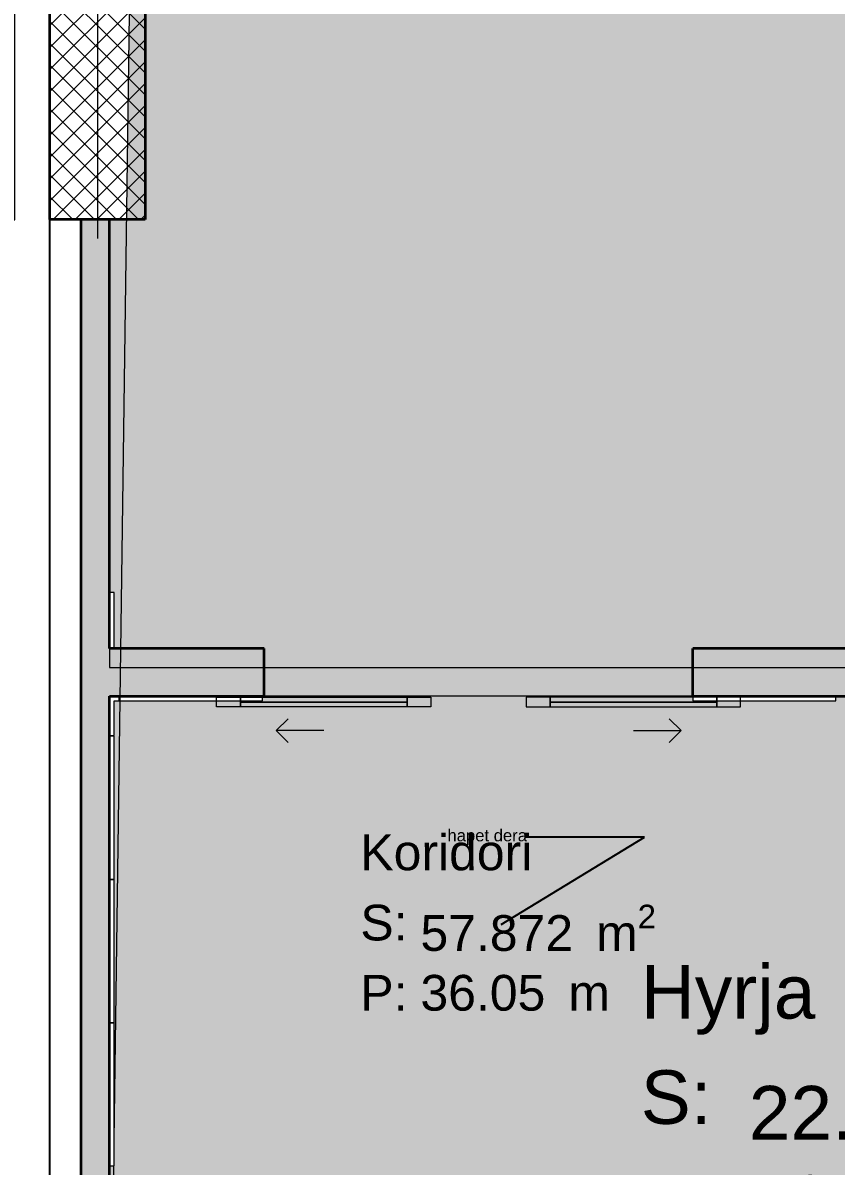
# Model space of a CAD drawing. Header units: millimetres. Extents: x -5491 to 122470, y -101890 to 30952.
# Drawn here: x 52136 to 55551, y -10173 to -5375 of the extents above; entities that cross this region are included whole.
import ezdxf
from ezdxf.enums import TextEntityAlignment as Align

# ---------------------------------------------------------------- set-up
doc = ezdxf.new("R2010")
doc.units = ezdxf.units.MM
doc.header["$MEASUREMENT"] = 0
doc.linetypes.add('Wipeout_Contour', pattern=[1000, 0, -1000])
for name, color, linetype in [('- Pllakat_koridore_CD', 7, 'Continuous'), ('A - Muret', 7, 'Continuous'), ('A - Pllaka Perdhes', 7, 'Continuous'), ('A - Shtyllat', 7, 'Continuous')]:
    doc.layers.add(name, color=color, linetype=linetype)
for name, color, linetype, lineweight, true_color in [('- Pllakat_koridore_CD_Pen_No__145', 7, 'Continuous', 20, 0x0077b0), ('0_Pen_No__4', 7, 'Continuous', 20, 0x029e21), ('A - Sutereni Polyline_Pen_No__4', 7, 'Continuous', 20, 0x029e21), ('Annotation - Label_Pen_No__4', 7, 'Continuous', 20, 0x029e21), ('ARCHICAD Doors_Pen_No__108', 7, 'Continuous', 13, 0xfd8379)]:
    doc.layers.add(name, color=color, linetype=linetype, lineweight=lineweight, true_color=true_color)
for name, color, linetype, lineweight in [('- Pllakat_koridore_CD_Pen_No__7', 7, 'Continuous', 35), ('0_Pen_No__132', 255, 'Continuous', 0), ('A - Muret_Pen_No__7', 7, 'Continuous', 35), ('A - Pllaka Perdhes_Pen_No__42', 8, 'Continuous', 25), ('A - Shtyllat_Pen_No__1', 7, 'Continuous', 13), ('A - Shtyllat_Pen_No__7', 7, 'Continuous', 35), ('ARCHICAD Zone Stamps_Pen_No__1', 7, 'Continuous', 13)]:
    doc.layers.add(name, color=color, linetype=linetype, lineweight=lineweight)
doc.styles.add('GENERATED_STYLE_1', font='')
doc.styles.get('GENERATED_STYLE_1').set_extended_font_data('Arial')
doc.dimstyles.new('GENERATED_STYLE__5', dxfattribs={"dimtxt": 0.18, "dimasz": 91.2, "dimexe": 0.18, "dimexo": 0.0625, "dimgap": 0, "dimtad": 0, "dimtih": 1, "dimtoh": 1, "dimdec": 4, "dimzin": 0, "dimdsep": 46, "dimcen": 0.09, "dimadec": 0, "dimazin": 0, "dimtfac": 1, "dimtdec": 4, "dimtmove": 0, "dimatfit": 3, "dimldrblk": 'ARROWHEAD_5', "dimfxl": 1, "dimtolj": 1, "dimtzin": 0, "dimarcsym": 0})
pattern_1 = [(45, (0, 0), (-45.96194, 45.96194), []), (135, (0, 0), (45.96194, 45.96194), [])]

# ---------------------------------------------------------------- blocks, each defined once
blk = doc.blocks.new('Hyrja__1', base_point=(55655.7, -9895.9))
at = {"layer": '0_Pen_No__4', "linetype": 'Continuous', "lineweight": 0, "true_color": 0x002708}
for points in [[(52500, -11400.8), (56250, -11400.8), (56250, -11570.8), (57150, -11570.8), (57150, -11400.8), (58050, -11400.8), (58050, -11570.8), (58950, -11570.8), (58950, -11400.8), (59480, -11400.8), (59480, -8200), (52500, -8200)], [(53300, -11500.8), (54800, -11500.8), (54800, -11400.8), (53300, -11400.8)]]:
    blk.add_hatch(color=98, dxfattribs=at).paths.add_polyline_path(points)
at = {"layer": 'ARCHICAD Zone Stamps_Pen_No__1', "color": 7, "lineweight": 13, "char_height": 225, "attachment_point": 1, "style": 'GENERATED_STYLE_1'}
for s, insert in [('\\A1;{\\pql;\\pt0,50;\\fArial|b0|i0|c0|p34;22.648\\fArial|b0|i0|c0|p34;\\A1{\\H.66x;\\S^  ;}\\fArial|b0|i0|c0|p34; m\\fArial|b0|i0|c0|p34;\\A1{\\H.66x;\\S2^  ;}}', (55184.4, -9770.6)), ('\\A1;{\\pql;\\pt0,50;\\fArial|b0|i0|c0|p34;21.24\\fArial|b0|i0|c0|p34;\\A1{\\H.66x;\\S^  ;}\\fArial|b0|i0|c0|p34; m\\fArial|b0|i0|c0|p34;\\A1{\\H.66x;\\S^  ;}}', (55354, -10212.5))]:
    blk.add_mtext(s, dxfattribs=dict(at, insert=insert))
at = {"layer": 'ARCHICAD Zone Stamps_Pen_No__1', "color": 7, "lineweight": 13, "style": 'GENERATED_STYLE_1'}
for tag, p in [('DUMMY_849', (56580.7, -9277.2)), ('ROOM_NAME', (54730.7, -9328.6)), ('measuredAreaCode', (54730.7, -9770.6)), ('perimeterCode', (54730.7, -10212.5))]:
    blk.add_attdef(tag, text='', height=225, dxfattribs=at).set_placement(p, align=Align.TOP_LEFT)
blk = doc.blocks.new('Holli__2', base_point=(53938, -4001.9))
at = {"layer": '0_Pen_No__4', "linetype": 'Continuous', "lineweight": 0, "true_color": 0x002708}
for points in [[(52500, -8080), (56400, -8080), (56400, 0), (53200, 0), (53200, -400), (52650, -400), (52650, -6200), (52500, -6200)], [(53150, -8200), (54950, -8200), (54950, -8080), (53150, -8080)]]:
    blk.add_hatch(color=98, dxfattribs=at).paths.add_polyline_path(points)
at = {"layer": 'ARCHICAD Zone Stamps_Pen_No__1', "color": 7, "lineweight": 13, "style": 'GENERATED_STYLE_1'}
for tag, p in [('DUMMY_849', (54863, -3383.2)), ('ROOM_NAME', (53013, -3434.6)), ('measuredAreaCode', (53013, -3876.5)), ('perimeterCode', (53013, -4318.5))]:
    blk.add_attdef(tag, text='', height=225, dxfattribs=at).set_placement(p, align=Align.TOP_LEFT)
blk = doc.blocks.new('Koridori_A - P32_10', base_point=(54145, -9159.2))
at = {"linetype": 'Continuous', "lineweight": 0, "true_color": 0x3f3f3f}
blk.add_hatch(color=250, dxfattribs=at).paths.add_polyline_path([(52650, -400), (52500, -11400.8), (55678, -11375.9), (59600, -11400.8), (59600, -6000), (56150, -6000), (56150, -400)])
at = {"layer": 'ARCHICAD Zone Stamps_Pen_No__1', "color": 7, "lineweight": 13, "char_height": 150, "attachment_point": 1, "style": 'GENERATED_STYLE_1'}
for s, insert in [('\\A1;{\\pql;\\pt0,50;\\fArial|b0|i0|c0|p34;57.872\\fArial|b0|i0|c0|p34;\\A1{\\H.66x;\\S^  ;}\\fArial|b0|i0|c0|p34; m\\fArial|b0|i0|c0|p34;\\A1{\\H.66x;\\S2^  ;}}', (53805.7, -9075.7)), ('\\A1;{\\pql;\\pt0,50;\\fArial|b0|i0|c0|p34;36.05\\fArial|b0|i0|c0|p34;\\A1{\\H.66x;\\S^  ;}\\fArial|b0|i0|c0|p34; m\\fArial|b0|i0|c0|p34;\\A1{\\H.66x;\\S^  ;}}', (53805.7, -9370.3))]:
    blk.add_mtext(s, dxfattribs=dict(at, insert=insert))
at = {"layer": 'ARCHICAD Zone Stamps_Pen_No__1', "color": 7, "lineweight": 13, "style": 'GENERATED_STYLE_1'}
for tag, p in [('ROOM_NAME', (53553.4, -8781)), ('DUMMY_849', (54259.7, -8746.7)), ('measuredAreaCode', (53553.4, -9075.7)), ('perimeterCode', (53553.4, -9370.3))]:
    blk.add_attdef(tag, text='', height=150, dxfattribs=at).set_placement(p, align=Align.TOP_LEFT)
blk = doc.blocks.new('Slab_2', base_point=(52250, 0))
at = {"layer": 'A - Pllaka Perdhes_Pen_No__42', "color": 8, "linetype": 'Continuous', "lineweight": 25, "flags": 128}
blk.add_lwpolyline([(52250, 0), (73150, 0), (73150, -14957.6), (72314.3, -15145.1), (75434.2, -29049.3), (55508, -33520.5), (54446.1, -28788.2), (53340.5, -23860.7), (52250, -19000.8)], close=True, dxfattribs=at)
blk = doc.blocks.new('Wall_101', base_point=(52520, -9571.9))
at = {"layer": '- Pllakat_koridore_CD_Pen_No__145', "linetype": 'Continuous', "lineweight": 0, "true_color": 0x0077b0}
blk.add_hatch(color=144, dxfattribs=at).paths.add_polyline_path([(52500, -9571.9), (52500, -10171.9), (52520, -10171.9), (52520, -9571.9)])
at = {"layer": '- Pllakat_koridore_CD_Pen_No__145', "color": 144, "linetype": 'Continuous', "lineweight": 20, "true_color": 0x0077b0, "flags": 128}
for points in [[(52500, -9571.9), (52500, -10171.9)], [(52520, -9571.9), (52500, -9571.9)], [(52520, -10171.9), (52520, -9571.9)], [(52500, -10171.9), (52520, -10171.9)]]:
    blk.add_lwpolyline(points, dxfattribs=at)
blk = doc.blocks.new('Wall_102', base_point=(52520, -9571.9))
at = {"color": 254, "linetype": 'Wipeout_Contour', "lineweight": 0, "ltscale": 213722.858238}
blk.add_wipeout([(52500, -9571.9), (52500, -10171.9), (52520, -10171.9), (52520, -9571.9)], dxfattribs=at).dxf.layer = '- Pllakat_koridore_CD'
at = {"layer": '- Pllakat_koridore_CD_Pen_No__145', "color": 144, "linetype": 'Continuous', "lineweight": 20, "true_color": 0x0077b0, "flags": 128}
for points in [[(52500, -9571.9), (52500, -10171.9)], [(52520, -9571.9), (52500, -9571.9)], [(52520, -10171.9), (52520, -9571.9)], [(52500, -10171.9), (52520, -10171.9)]]:
    blk.add_lwpolyline(points, dxfattribs=at)
blk = doc.blocks.new('Wall_103', base_point=(52520, -8969.9))
at = {"layer": '- Pllakat_koridore_CD_Pen_No__145', "linetype": 'Continuous', "lineweight": 0, "true_color": 0x0077b0}
blk.add_hatch(color=144, dxfattribs=at).paths.add_polyline_path([(52500, -8969.9), (52500, -9569.9), (52520, -9569.9), (52520, -8969.9)])
at = {"layer": '- Pllakat_koridore_CD_Pen_No__145', "color": 144, "linetype": 'Continuous', "lineweight": 20, "true_color": 0x0077b0, "flags": 128}
for points in [[(52500, -8969.9), (52500, -9569.9)], [(52520, -8969.9), (52500, -8969.9)], [(52520, -9569.9), (52520, -8969.9)], [(52500, -9569.9), (52520, -9569.9)]]:
    blk.add_lwpolyline(points, dxfattribs=at)
blk = doc.blocks.new('Wall_104', base_point=(52520, -8969.9))
at = {"color": 254, "linetype": 'Wipeout_Contour', "lineweight": 0, "ltscale": 213291.097161}
blk.add_wipeout([(52500, -8969.9), (52500, -9569.9), (52520, -9569.9), (52520, -8969.9)], dxfattribs=at).dxf.layer = '- Pllakat_koridore_CD'
at = {"layer": '- Pllakat_koridore_CD_Pen_No__145', "color": 144, "linetype": 'Continuous', "lineweight": 20, "true_color": 0x0077b0, "flags": 128}
for points in [[(52500, -8969.9), (52500, -9569.9)], [(52520, -8969.9), (52500, -8969.9)], [(52520, -9569.9), (52520, -8969.9)], [(52500, -9569.9), (52520, -9569.9)]]:
    blk.add_lwpolyline(points, dxfattribs=at)
blk = doc.blocks.new('Wall_105', base_point=(52520, -8367.9))
at = {"layer": '- Pllakat_koridore_CD_Pen_No__145', "linetype": 'Continuous', "lineweight": 0, "true_color": 0x0077b0}
blk.add_hatch(color=144, dxfattribs=at).paths.add_polyline_path([(52500, -8367.9), (52500, -8967.9), (52520, -8967.9), (52520, -8367.9)])
at = {"layer": '- Pllakat_koridore_CD_Pen_No__145', "color": 144, "linetype": 'Continuous', "lineweight": 20, "true_color": 0x0077b0, "flags": 128}
for points in [[(52500, -8367.9), (52500, -8967.9)], [(52520, -8367.9), (52500, -8367.9)], [(52520, -8967.9), (52520, -8367.9)], [(52500, -8967.9), (52520, -8967.9)]]:
    blk.add_lwpolyline(points, dxfattribs=at)
blk = doc.blocks.new('Wall_106', base_point=(52520, -8367.9))
at = {"color": 254, "linetype": 'Wipeout_Contour', "lineweight": 0, "ltscale": 212885.698762}
blk.add_wipeout([(52500, -8367.9), (52500, -8967.9), (52520, -8967.9), (52520, -8367.9)], dxfattribs=at).dxf.layer = '- Pllakat_koridore_CD'
at = {"layer": '- Pllakat_koridore_CD_Pen_No__145', "color": 144, "linetype": 'Continuous', "lineweight": 20, "true_color": 0x0077b0, "flags": 128}
for points in [[(52500, -8367.9), (52500, -8967.9)], [(52520, -8367.9), (52500, -8367.9)], [(52520, -8967.9), (52520, -8367.9)], [(52500, -8967.9), (52520, -8967.9)]]:
    blk.add_lwpolyline(points, dxfattribs=at)
blk = doc.blocks.new('Wall_107', base_point=(53143, -8220))
at = {"layer": '- Pllakat_koridore_CD_Pen_No__145', "linetype": 'Continuous', "lineweight": 0, "true_color": 0x0077b0}
blk.add_hatch(color=144, dxfattribs=at).paths.add_polyline_path([(53143, -8200), (52543, -8200), (52543, -8220), (53143, -8220)])
at = {"layer": '- Pllakat_koridore_CD_Pen_No__145', "color": 144, "linetype": 'Continuous', "lineweight": 20, "true_color": 0x0077b0, "flags": 128}
for points in [[(53143, -8200), (52543, -8200)], [(52543, -8200), (52543, -8220)], [(53143, -8220), (53143, -8200)], [(52543, -8220), (53143, -8220)]]:
    blk.add_lwpolyline(points, dxfattribs=at)
blk = doc.blocks.new('Wall_108', base_point=(53143, -8220))
at = {"color": 254, "linetype": 'Wipeout_Contour', "lineweight": 0, "ltscale": 213907.980786}
blk.add_wipeout([(53143, -8200), (52543, -8200), (52543, -8220), (53143, -8220)], dxfattribs=at).dxf.layer = '- Pllakat_koridore_CD'
at = {"layer": '- Pllakat_koridore_CD_Pen_No__145', "color": 144, "linetype": 'Continuous', "lineweight": 20, "true_color": 0x0077b0, "flags": 128}
for points in [[(53143, -8200), (52543, -8200)], [(52543, -8200), (52543, -8220)], [(53143, -8220), (53143, -8200)], [(52543, -8220), (53143, -8220)]]:
    blk.add_lwpolyline(points, dxfattribs=at)
blk = doc.blocks.new('Wall_109', base_point=(52520, -7765.9))
at = {"layer": '- Pllakat_koridore_CD_Pen_No__145', "linetype": 'Continuous', "lineweight": 0, "true_color": 0x0077b0}
for points in [[(52520, -8000), (52520, -7765.9), (52500, -7765.9), (52500, -8000)], [(52520, -8365.9), (52520, -8220), (52500, -8220), (52500, -8365.9)]]:
    blk.add_hatch(color=144, dxfattribs=at).paths.add_polyline_path(points)
at = {"layer": '- Pllakat_koridore_CD_Pen_No__145', "color": 144, "linetype": 'Continuous', "lineweight": 20, "true_color": 0x0077b0, "flags": 128}
for points in [[(52500, -7765.9), (52500, -8000)], [(52520, -7765.9), (52500, -7765.9)], [(52520, -8000), (52520, -7765.9)], [(52500, -8220), (52500, -8365.9)], [(52520, -8365.9), (52520, -8220)], [(52500, -8365.9), (52520, -8365.9)]]:
    blk.add_lwpolyline(points, dxfattribs=at)
at = {"layer": '- Pllakat_koridore_CD_Pen_No__7', "color": 7, "linetype": 'Continuous', "lineweight": 35}
for p, q in [((52520, -8000), (52500, -8000)), ((52500, -8200), (52520, -8200))]:
    blk.add_line(p, q, dxfattribs=at)
blk = doc.blocks.new('Wall_110', base_point=(52520, -7765.9))
at = {"color": 254, "linetype": 'Wipeout_Contour', "lineweight": 0, "ltscale": 212394.136512}
blk.add_wipeout([(52520, -8000), (52520, -7765.9), (52500, -7765.9), (52500, -8000)], dxfattribs=at).dxf.layer = '- Pllakat_koridore_CD'
at = {"color": 254, "linetype": 'Wipeout_Contour', "lineweight": 0, "ltscale": 212643.484777}
blk.add_wipeout([(52520, -8365.9), (52520, -8220), (52500, -8220), (52500, -8365.9)], dxfattribs=at).dxf.layer = '- Pllakat_koridore_CD'
at = {"layer": '- Pllakat_koridore_CD_Pen_No__145', "color": 144, "linetype": 'Continuous', "lineweight": 20, "true_color": 0x0077b0, "flags": 128}
for points in [[(52500, -7765.9), (52500, -8000)], [(52520, -7765.9), (52500, -7765.9)], [(52520, -8000), (52520, -7765.9)], [(52500, -8220), (52500, -8365.9)], [(52520, -8365.9), (52520, -8220)], [(52500, -8365.9), (52520, -8365.9)]]:
    blk.add_lwpolyline(points, dxfattribs=at)
at = {"layer": '- Pllakat_koridore_CD_Pen_No__7', "color": 7, "linetype": 'Continuous', "lineweight": 35}
for p, q in [((52520, -8000), (52500, -8000)), ((52500, -8200), (52520, -8200))]:
    blk.add_line(p, q, dxfattribs=at)
blk = doc.blocks.new('Wall_111', base_point=(55550, -8220))
at = {"layer": '- Pllakat_koridore_CD_Pen_No__145', "linetype": 'Continuous', "lineweight": 0, "true_color": 0x0077b0}
blk.add_hatch(color=144, dxfattribs=at).paths.add_polyline_path([(55550, -8200), (54950, -8200), (54950, -8220), (55550, -8220)])
at = {"layer": '- Pllakat_koridore_CD_Pen_No__145', "color": 144, "linetype": 'Continuous', "lineweight": 20, "true_color": 0x0077b0, "flags": 128}
for points in [[(55550, -8200), (54950, -8200)], [(54950, -8200), (54950, -8220)], [(55550, -8220), (55550, -8200)], [(54950, -8220), (55550, -8220)]]:
    blk.add_lwpolyline(points, dxfattribs=at)
blk = doc.blocks.new('Wall_112', base_point=(55550, -8220))
at = {"color": 254, "linetype": 'Wipeout_Contour', "lineweight": 0, "ltscale": 223426.719533}
blk.add_wipeout([(55550, -8200), (54950, -8200), (54950, -8220), (55550, -8220)], dxfattribs=at).dxf.layer = '- Pllakat_koridore_CD'
at = {"layer": '- Pllakat_koridore_CD_Pen_No__145', "color": 144, "linetype": 'Continuous', "lineweight": 20, "true_color": 0x0077b0, "flags": 128}
for points in [[(55550, -8200), (54950, -8200)], [(54950, -8200), (54950, -8220)], [(55550, -8220), (55550, -8200)], [(54950, -8220), (55550, -8220)]]:
    blk.add_lwpolyline(points, dxfattribs=at)
blk = doc.blocks.new('Wall_139', base_point=(52541, -8220))
at = {"layer": '- Pllakat_koridore_CD_Pen_No__145', "linetype": 'Continuous', "lineweight": 0, "true_color": 0x0077b0}
blk.add_hatch(color=144, dxfattribs=at).paths.add_polyline_path([(52541, -8200), (52500, -8200), (52500, -8220), (52541, -8220)])
at = {"layer": '- Pllakat_koridore_CD_Pen_No__145', "color": 144, "linetype": 'Continuous', "lineweight": 20, "true_color": 0x0077b0, "flags": 128}
for points in [[(52500, -8200), (52500, -8220)], [(52541, -8200), (52520, -8200)], [(52541, -8220), (52541, -8200)], [(52520, -8220), (52541, -8220)]]:
    blk.add_lwpolyline(points, dxfattribs=at)
blk = doc.blocks.new('Wall_140', base_point=(52541, -8220))
at = {"color": 254, "linetype": 'Wipeout_Contour', "lineweight": 0, "ltscale": 212633.285552}
blk.add_wipeout([(52541, -8200), (52500, -8200), (52500, -8220), (52541, -8220)], dxfattribs=at).dxf.layer = '- Pllakat_koridore_CD'
at = {"layer": '- Pllakat_koridore_CD_Pen_No__145', "color": 144, "linetype": 'Continuous', "lineweight": 20, "true_color": 0x0077b0, "flags": 128}
for points in [[(52500, -8200), (52500, -8220)], [(52541, -8200), (52520, -8200)], [(52541, -8220), (52541, -8200)], [(52520, -8220), (52541, -8220)]]:
    blk.add_lwpolyline(points, dxfattribs=at)
blk = doc.blocks.new('ARROWHEAD_5')
at = {"linetype": 'Continuous', "lineweight": 0}
blk.add_hatch(color=0, dxfattribs=at).paths.add_polyline_path([(-1, 0.2679), (0, 0), (-1, -0.2679)])
at = {"color": 0, "linetype": 'Continuous', "lineweight": 0}
blk.add_line((0, 0), (-1, 0), dxfattribs=at)
blk = doc.blocks.new('Exterior Double Sliding Door 25_2')
at = {"layer": 'ARCHICAD Doors_Pen_No__108', "color": 11, "linetype": 'Continuous', "lineweight": 13, "true_color": 0xfd8379}
for p, q in [((-850, 145), (-800, 195)), ((850, 145), (800, 195)), ((-650, 145), (-850, 145)), ((-850, 145), (-800, 95)), ((650, 145), (850, 145)), ((850, 145), (800, 95)), ((-1000, 45), (-1100, 45)), ((-1100, 45), (-1100, 5)), ((-1100, 5), (-1000, 5)), ((-1000, 5), (-1000, 45)), ((-300, 25), (-1000, 25)), ((-900, 0), (-900, -200)), ((-200, 45), (-300, 45)), ((-300, 45), (-300, 5)), ((-300, 5), (-200, 5)), ((-200, 5), (-200, 45)), ((200, 45), (300, 45)), ((200, 5), (200, 45)), ((300, 5), (200, 5)), ((300, 45), (300, 5)), ((300, 25), (1000, 25)), ((900, 0), (900, -200)), ((1000, 5), (1000, 45)), ((1000, 45), (1100, 45)), ((1100, 5), (1000, 5)), ((1100, 45), (1100, 5))]:
    blk.add_line(p, q, dxfattribs=at)
at = {"layer": 'ARCHICAD Doors_Pen_No__108', "color": 11, "linetype": 'Continuous', "lineweight": 13, "true_color": 0xfd8379, "flags": 128}
for points in [[(-300, 45), (-1000, 45), (-1000, 25), (-300, 25)], [(-300, 25), (-1000, 25), (-1000, 5), (-300, 5)], [(300, 45), (1000, 45), (1000, 25), (300, 25)], [(300, 25), (1000, 25), (1000, 5), (300, 5)]]:
    blk.add_lwpolyline(points, close=True, dxfattribs=at)
blk = doc.blocks.new('Wall_222', base_point=(52500, -8200))
at = {"layer": 'A - Muret', "linetype": 'Continuous', "lineweight": 0, "true_color": 0x000000}
for points in [[(52500, -8000), (52500, -8200), (52520, -8200), (52520, -8000)], [(52500, -8000), (52500, -8200), (52520, -8200), (52520, -8000)], [(52520, -8000), (52520, -8200), (53150, -8200), (53150, -8000)], [(54950, -8000), (54950, -8200), (56150, -8200), (56150, -8000)], [(56400, -8200), (59400, -8200), (59400, -8000), (56400, -8000)], [(59460, -8000), (59460, -8200), (59480, -8200), (59480, -8000)], [(59460, -8000), (59460, -8200), (59480, -8200), (59480, -8000)]]:
    blk.add_hatch(color=18, dxfattribs=at).paths.add_polyline_path(points)
at = {"layer": '- Pllakat_koridore_CD_Pen_No__7', "color": 7, "linetype": 'Continuous', "lineweight": 35}
for p, q in [((52520, -8000), (52500, -8000)), ((52520, -8000), (52500, -8000)), ((59480, -8000), (59460, -8000)), ((59480, -8000), (59460, -8000)), ((52500, -8200), (52520, -8200)), ((52500, -8200), (52520, -8200)), ((59460, -8200), (59480, -8200)), ((59460, -8200), (59480, -8200))]:
    blk.add_line(p, q, dxfattribs=at)
at = {"layer": 'A - Muret_Pen_No__7', "color": 7, "linetype": 'Continuous', "lineweight": 35}
for p, q in [((53150, -8200), (53150, -8000)), ((54950, -8200), (54950, -8000)), ((56150, -8000), (56150, -8200)), ((56400, -8200), (56400, -8000))]:
    blk.add_line(p, q, dxfattribs=at)
at = {"layer": 'A - Muret_Pen_No__7', "color": 7, "linetype": 'Continuous', "lineweight": 35, "flags": 128}
for points in [[(53150, -8000), (52520, -8000)], [(56150, -8000), (54950, -8000)], [(59400, -8000), (56400, -8000)], [(52520, -8200), (53150, -8200)], [(54950, -8200), (59400, -8200)]]:
    blk.add_lwpolyline(points, dxfattribs=at)
at = {"layer": 'ARCHICAD Doors_Pen_No__108', "color": 11, "linetype": 'Continuous', "lineweight": 13, "true_color": 0xfd8379, "zscale": 1000, "rotation": 180}
blk.add_blockref('Exterior Double Sliding Door 25_2', (54050, -8200), dxfattribs=at)
blk = doc.blocks.new('Wall_224', base_point=(52500, -11400.8))
at = {"layer": 'A - Muret', "linetype": 'Continuous', "lineweight": 0, "true_color": 0x000000}
blk.add_hatch(color=18, dxfattribs=at).paths.add_polyline_path([(52500, -11400.8), (52500, -6200), (52380, -6200), (52380, -11400.8)])
at = {"layer": 'A - Muret_Pen_No__7', "color": 7, "linetype": 'Continuous', "lineweight": 35, "flags": 128}
for points in [[(52380, -6200), (52380, -11400.8)], [(52500, -8000), (52500, -6200)], [(52500, -11400.8), (52500, -8200)]]:
    blk.add_lwpolyline(points, dxfattribs=at)
blk = doc.blocks.new('Column_25', base_point=(52450, -5200))
at = {"layer": 'A - Shtyllat', "linetype": 'Continuous', "lineweight": 0, "true_color": 0x000000}
h = blk.add_hatch(dxfattribs=at)
h.set_pattern_fill('Concrete_Block', color=18, style=0, pattern_type=2)
h.set_pattern_definition(pattern_1)
h.paths.add_polyline_path([(52650, -6200), (52650, -4200), (52250, -4200), (52250, -6200)])
at = {"layer": 'A - Shtyllat_Pen_No__1', "color": 7, "linetype": 'Continuous', "lineweight": 13}
for p, q in [((52450, -5120), (52450, -4120)), ((52370, -5200), (52170, -5200)), ((52530, -5200), (52730, -5200)), ((52450, -5280), (52450, -6280))]:
    blk.add_line(p, q, dxfattribs=at)
blk.add_point((52450, -5200), dxfattribs=at)
at = {"layer": 'A - Shtyllat_Pen_No__7', "color": 7, "linetype": 'Continuous', "lineweight": 35, "flags": 128}
blk.add_lwpolyline([(52650, -6200), (52250, -6200), (52250, -4200), (52650, -4200)], close=True, dxfattribs=at)
blk = doc.blocks.new('Column_82', base_point=(51900, -5200))
at = {"layer": 'A - Shtyllat', "linetype": 'Continuous', "lineweight": 0, "true_color": 0x000000}
h = blk.add_hatch(dxfattribs=at)
h.set_pattern_fill('Concrete_Block', color=18, style=0, pattern_type=2)
h.set_pattern_definition(pattern_1)
h.paths.add_polyline_path([(51700, -6200), (52100, -6200), (52100, -4200), (51700, -4200)])
at = {"layer": 'A - Shtyllat_Pen_No__1', "color": 7, "linetype": 'Continuous', "lineweight": 13}
for p, q in [((51900, -5120), (51900, -4120)), ((51820, -5200), (51620, -5200)), ((51980, -5200), (52180, -5200)), ((51900, -5280), (51900, -6280))]:
    blk.add_line(p, q, dxfattribs=at)
blk.add_point((51900, -5200), dxfattribs=at)
at = {"layer": 'A - Shtyllat_Pen_No__7', "color": 7, "linetype": 'Continuous', "lineweight": 35, "flags": 128}
blk.add_lwpolyline([(51700, -6200), (52100, -6200), (52100, -4200), (51700, -4200)], close=True, dxfattribs=at)
blk = doc.blocks.new('Column_85', base_point=(52450, -5200))
at = {"layer": 'A - Shtyllat', "linetype": 'Continuous', "lineweight": 0, "true_color": 0x000000}
h = blk.add_hatch(dxfattribs=at)
h.set_pattern_fill('Concrete_Block', color=18, style=0, pattern_type=2)
h.set_pattern_definition(pattern_1)
h.paths.add_polyline_path([(52650, -6200), (52650, -4200), (52250, -4200), (52250, -6200)])
at = {"layer": 'A - Shtyllat_Pen_No__1', "color": 7, "linetype": 'Continuous', "lineweight": 13}
for p, q in [((52450, -5120), (52450, -4120)), ((52370, -5200), (52170, -5200)), ((52530, -5200), (52730, -5200)), ((52450, -5280), (52450, -6280))]:
    blk.add_line(p, q, dxfattribs=at)
blk.add_point((52450, -5200), dxfattribs=at)
at = {"layer": 'A - Shtyllat_Pen_No__7', "color": 7, "linetype": 'Continuous', "lineweight": 35, "flags": 128}
blk.add_lwpolyline([(52650, -6200), (52250, -6200), (52250, -4200), (52650, -4200)], close=True, dxfattribs=at)

msp = doc.modelspace()

# ---------------------------------------------------------------- linework, layer by layer
at = {"layer": '0_Pen_No__132', "color": 255, "linetype": 'Continuous', "lineweight": 0, "flags": 128}
msp.add_lwpolyline([(52650, -400), (52500, -11400.8), (55678, -11375.9), (59600, -11400.8), (59600, -6000), (56150, -6000), (56150, -400)], close=True, dxfattribs=at)
at = {"layer": '0_Pen_No__4', "color": 104, "linetype": 'Continuous', "lineweight": 20, "true_color": 0x029e21, "flags": 128}
for points in [[(52500, -8080), (56400, -8080), (56400, 0), (53200, 0), (53200, -400), (52650, -400), (52650, -6200), (52500, -6200)], [(52500, -11400.8), (56250, -11400.8), (56250, -11570.8), (57150, -11570.8), (57150, -11400.8), (58050, -11400.8), (58050, -11570.8), (58950, -11570.8), (58950, -11400.8), (59480, -11400.8), (59480, -8200), (52500, -8200)]]:
    msp.add_lwpolyline(points, close=True, dxfattribs=at)

# ---------------------------------------------------------------- block references
at = {"layer": '- Pllakat_koridore_CD', "color": 144, "lineweight": 20, "true_color": 0x0077b0}
for name, p in [('Wall_107', (53143, -8220)), ('Wall_111', (55550, -8220)), ('Wall_101', (52520, -9571.9))]:
    msp.add_blockref(name, p, dxfattribs=at)
at = {"color": 254, "linetype": 'Continuous', "lineweight": 13}
msp.add_blockref('Holli__2', (53938, -4001.9), dxfattribs=at)
for name, p, values in [('Koridori_A - P32_10', (54145, -9159.2), {'ROOM_NAME': 'Koridori', 'measuredAreaCode': 'S: ', 'perimeterCode': 'P: '}), ('Hyrja__1', (55655.7, -9895.9), {'ROOM_NAME': 'Hyrja', 'measuredAreaCode': 'S: ', 'perimeterCode': 'P: '})]:
    msp.add_blockref(name, p, dxfattribs=at).add_auto_attribs(values)
at = {"layer": 'A - Pllaka Perdhes', "color": 8, "linetype": 'Continuous', "lineweight": 25}
msp.add_blockref('Slab_2', (52250, 0), dxfattribs=at)
at = {"layer": 'A - Shtyllat', "color": 7, "lineweight": 35}
for name, p in [('Column_82', (51900, -5200)), ('Column_25', (52450, -5200)), ('Column_85', (52450, -5200))]:
    msp.add_blockref(name, p, dxfattribs=at)

# ---------------------------------------------------------------- texts
at = {"layer": 'Annotation - Label_Pen_No__4', "color": 104, "linetype": 'Continuous', "lineweight": 20, "true_color": 0x029e21, "insert": (53919.1, -8792.2), "char_height": 50, "attachment_point": 4, "style": 'GENERATED_STYLE_1'}
msp.add_mtext('\\A1;{\\pql;\\fArial|b0|i0|c0|p34;hapet dera}', dxfattribs=at)

# ---------------------------------------------------------------- leaders
at = {"layer": 'Annotation - Label_Pen_No__4', "color": 104, "linetype": 'Continuous', "lineweight": 20, "true_color": 0x029e21, "annotation_type": 0, "has_hookline": 1, "hookline_direction": 1, "text_width": 326.1}
msp.add_leader([(54145, -9159.2), (54747, -8792.2), (54245.2, -8792.2)], dimstyle='GENERATED_STYLE__5', dxfattribs=at)

# ---------------------------------------------------------------- next in the draw order: block references
at = {"layer": '- Pllakat_koridore_CD', "color": 144, "lineweight": 20, "true_color": 0x0077b0}
for name, p in [('Wall_108', (53143, -8220)), ('Wall_112', (55550, -8220)), ('Wall_102', (52520, -9571.9))]:
    msp.add_blockref(name, p, dxfattribs=at)

# ---------------------------------------------------------------- next in the draw order: block references
msp.add_blockref('Wall_103', (52520, -8969.9), dxfattribs=at)

# ---------------------------------------------------------------- next in the draw order: block references
msp.add_blockref('Wall_104', (52520, -8969.9), dxfattribs=at)

# ---------------------------------------------------------------- next in the draw order: block references
msp.add_blockref('Wall_105', (52520, -8367.9), dxfattribs=at)

# ---------------------------------------------------------------- next in the draw order: block references
msp.add_blockref('Wall_106', (52520, -8367.9), dxfattribs=at)

# ---------------------------------------------------------------- next in the draw order: block references
msp.add_blockref('Wall_109', (52520, -7765.9), dxfattribs=at)

# ---------------------------------------------------------------- next in the draw order: block references
msp.add_blockref('Wall_110', (52520, -7765.9), dxfattribs=at)

# ---------------------------------------------------------------- next in the draw order: block references
msp.add_blockref('Wall_139', (52541, -8220), dxfattribs=at)

# ---------------------------------------------------------------- next in the draw order: block references
msp.add_blockref('Wall_140', (52541, -8220), dxfattribs=at)

# ---------------------------------------------------------------- next in the draw order: linework, layer by layer
at = {"layer": 'A - Sutereni Polyline_Pen_No__4', "color": 104, "linetype": 'Continuous', "lineweight": 20, "true_color": 0x029e21}
msp.add_lwpolyline([(52250, 0), (52250, -19000.8), (55508, -33520.5), (75434.2, -29049.3), (72314.3, -15145.1), (73150, -14957.6), (73150, 0)], close=True, dxfattribs=at)

# ---------------------------------------------------------------- next in the draw order: block references
at = {"layer": 'A - Muret', "color": 7, "lineweight": 35}
for name, p in [('Wall_224', (52500, -11400.8)), ('Wall_222', (52500, -8200))]:
    msp.add_blockref(name, p, dxfattribs=at)

doc.saveas('drawing.dxf')
